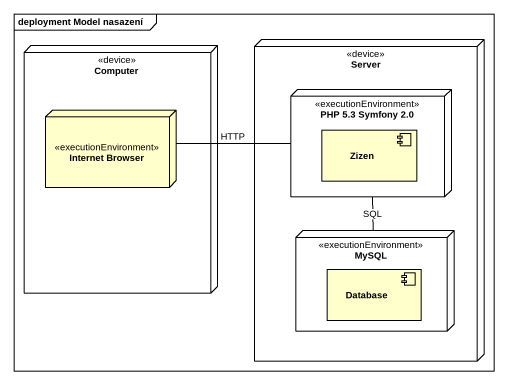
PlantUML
@startuml
mainframe deployment Model nasazení
node Computer <<device>> {
  node "Internet Browser" as Internet_Browser <<executionEnvironment>>
}
node Server <<device>> {
  node "PHP 5.3 Symfony 2.0" as PHP_5_3_Symfony_2_0 <<executionEnvironment>> {
    component Zizen
  }
  node MySQL <<executionEnvironment>> {
    component "Database" as Database_
  }
}
Internet_Browser -right- PHP_5_3_Symfony_2_0 : HTTP
PHP_5_3_Symfony_2_0 -- MySQL : SQL
@enduml
